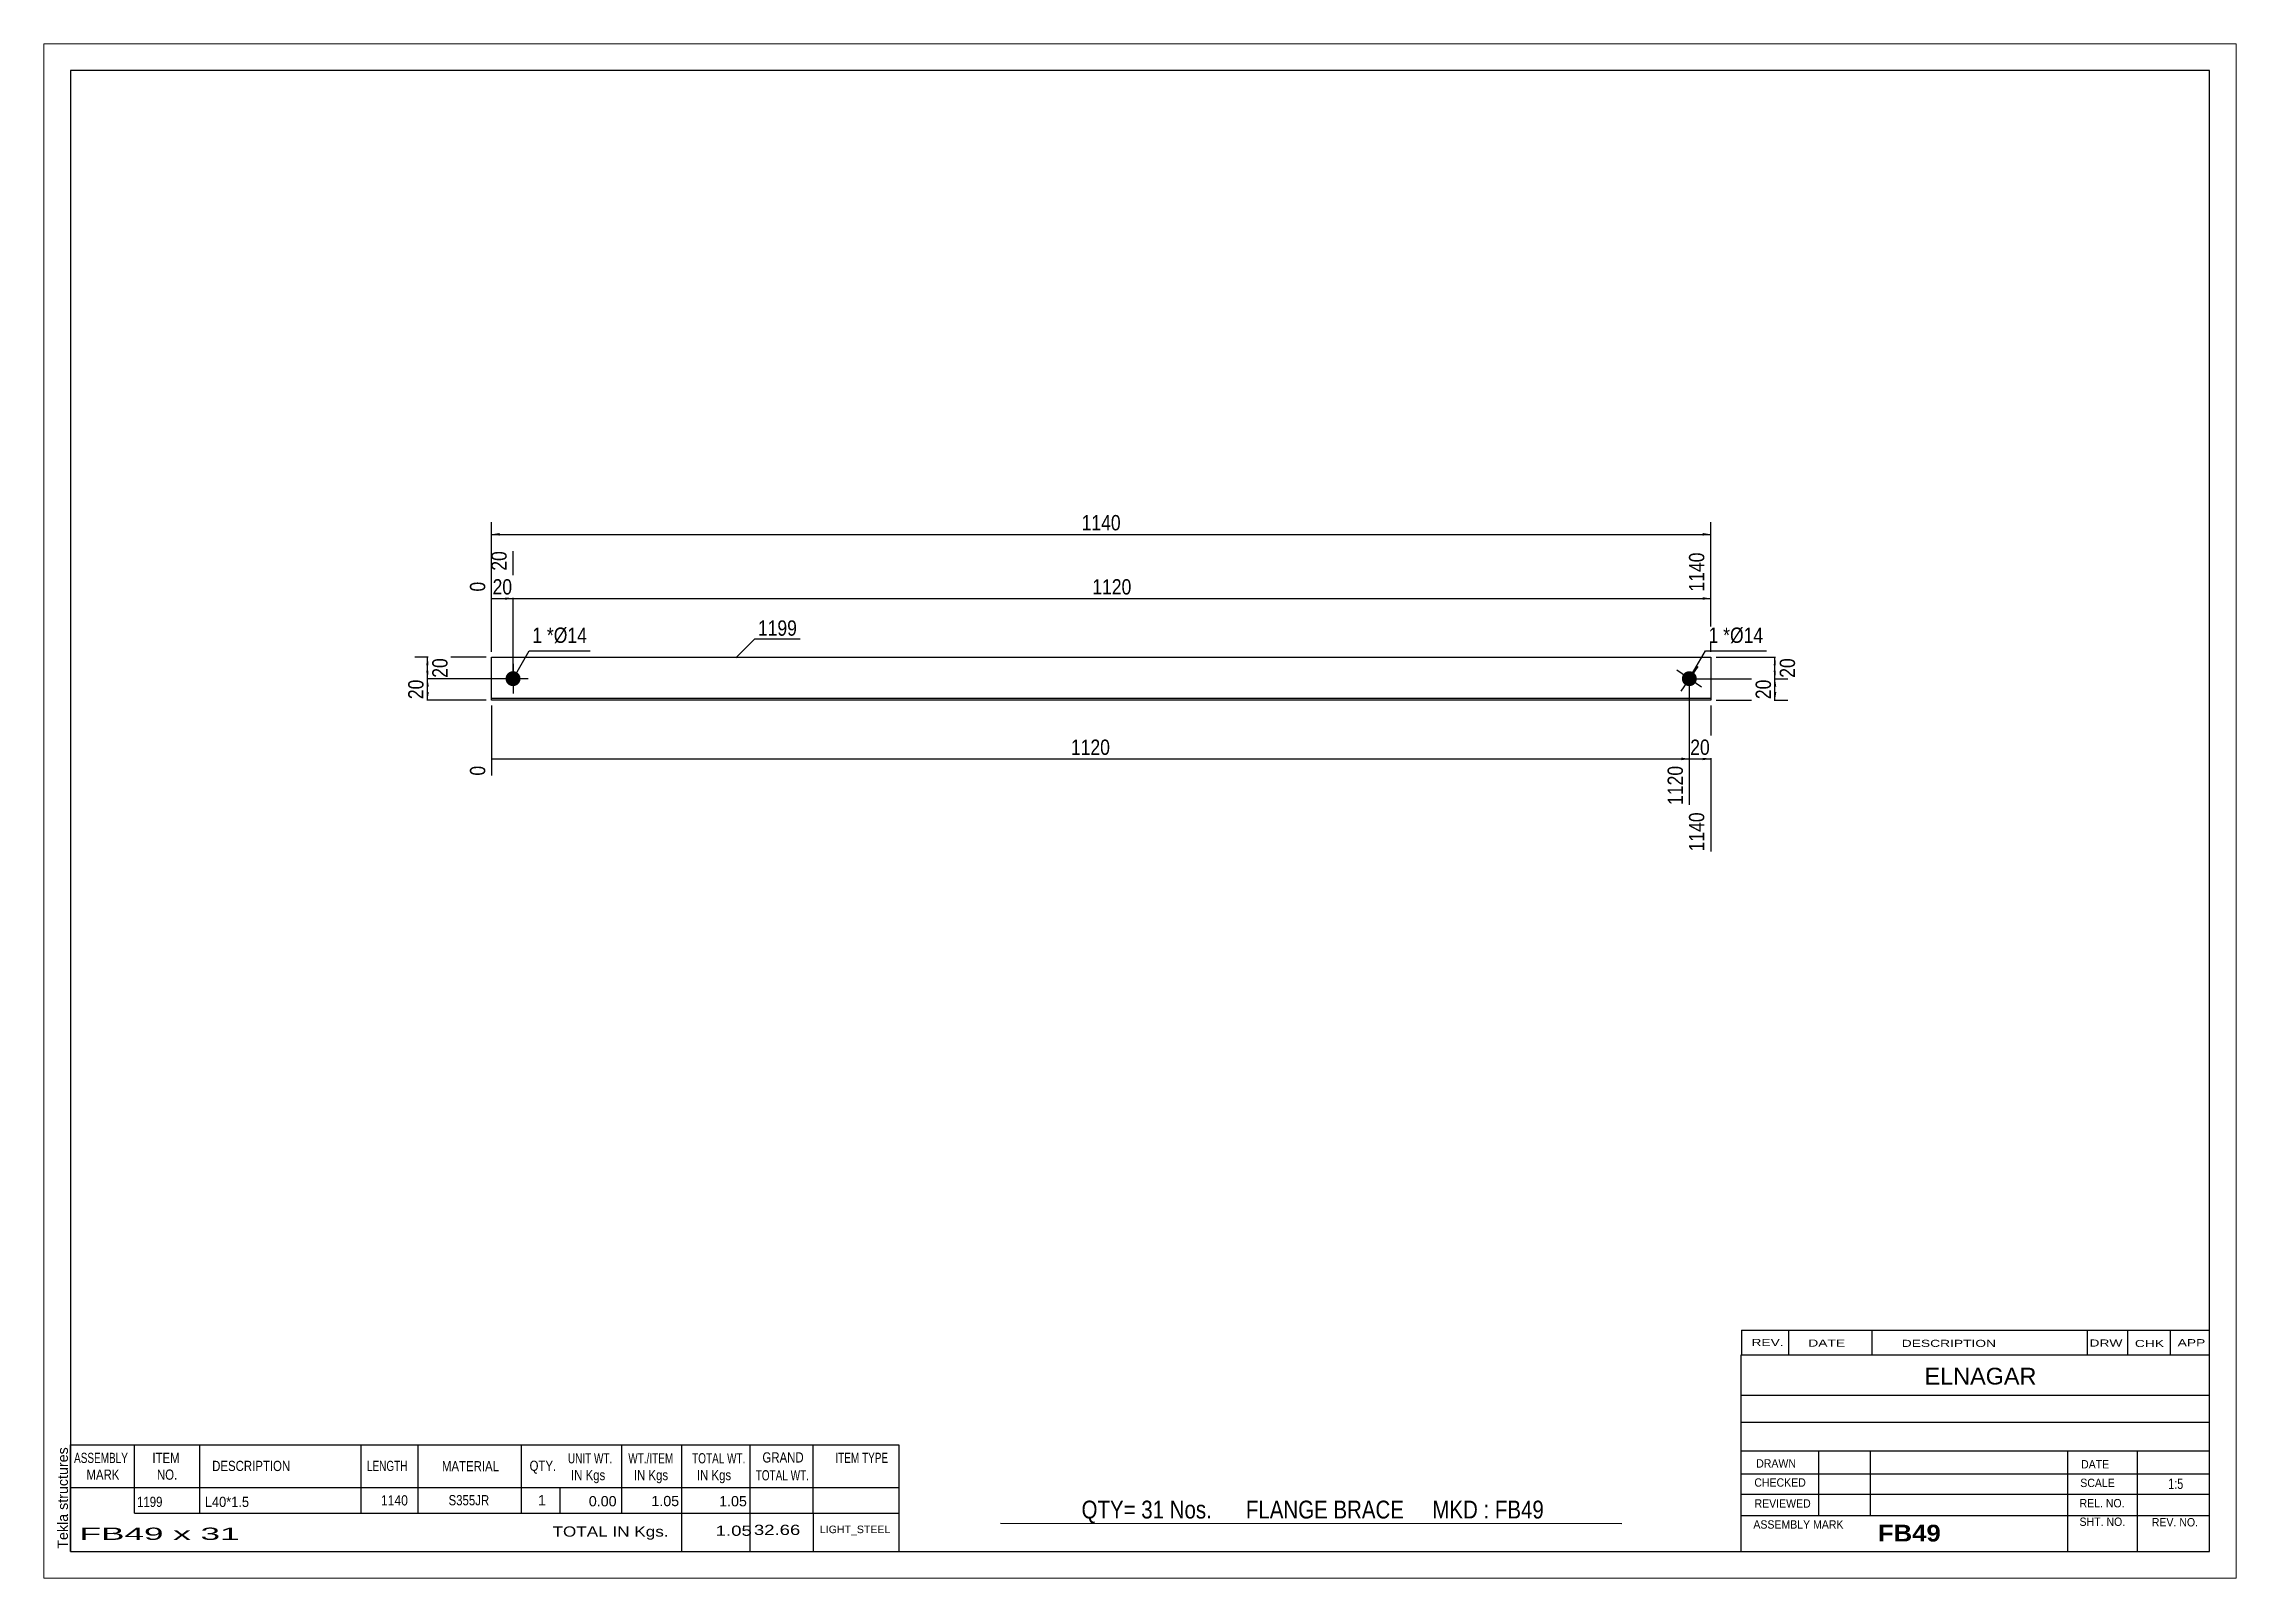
# Paper-space layout 'Layout1' of a CAD drawing. Header units: millimetres. Extents: x 0 to 410, y 0 to 287.
# The model-space entities are those that its viewports show. They can reach past a viewport. Long polylines and large blocks are cut down to what shows.
import ezdxf

# ---------------------------------------------------------------- set-up
doc = ezdxf.new("R2010")
doc.units = ezdxf.units.MM
doc.layers.add('Viewport layer', color=7, linetype='Continuous', plot=False)
doc.styles.add('Arial', font='ARIAL.TTF', dxfattribs={"height": 0.2})
doc.styles.add('Arial Bold', font='ARIALBD.TTF', dxfattribs={"height": 0.2})
doc.styles.add('Arial Narrow', font='ARIALN.TTF', dxfattribs={"height": 0.2})

# ---------------------------------------------------------------- blocks, each defined once
blk = doc.blocks.new('Unknown-629080019-1476')
at = {"color": 5, "linetype": 'Continuous'}
for p, q in [((405, 282), (5, 282)), ((5, 282), (5, 5)), ((405, 5), (405, 282)), ((5, 5), (405, 5))]:
    blk.add_line(p, q, dxfattribs=at)
at = {"color": 174, "linetype": 'Continuous', "style": 'Arial'}
blk.add_text('Tekla structures', height=1.9102, rotation=90, dxfattribs=at).set_placement((4.5, 5.5))
blk = doc.blocks.new('Part-629080019-1227 - 1212')
at = {"color": 2, "linetype": 'Continuous'}
for p, q in [((83.75, 164.25), (83.75, 172.25)), ((83.75, 172.25), (311.73, 172.25)), ((311.73, 172.25), (311.73, 164.25)), ((311.73, 164.55), (83.75, 164.55)), ((311.73, 164.25), (83.75, 164.25))]:
    blk.add_line(p, q, dxfattribs=at)
blk = doc.blocks.new('Bolt-629080019-1228 - 1212')
at = {"linetype": 'Continuous'}
blk.add_hatch(color=3, dxfattribs=at).paths.add_polyline_path([(306.94, 167.1, -1), (308.52, 169.4, -1)])
at = {"color": 3, "linetype": 'Continuous'}
for p, q in [((310.04, 166.66), (305.42, 169.84)), ((309.32, 170.56), (306.14, 165.94))]:
    blk.add_line(p, q, dxfattribs=at)
blk = doc.blocks.new('Bolt-629080019-1229 - 1212')
at = {"linetype": 'Continuous'}
blk.add_hatch(color=3, dxfattribs=at).paths.add_polyline_path([(87.75, 166.85, -1), (87.75, 169.65, -1)])
at = {"color": 3, "linetype": 'Continuous'}
for p, q in [((90.55, 168.25), (84.95, 168.25)), ((87.75, 171.05), (87.75, 165.45))]:
    blk.add_line(p, q, dxfattribs=at)
blk = doc.blocks.new('StraightDimension-629080019-1237 - 1212')
at = {"linetype": 'Continuous'}
blk.add_hatch(color=7, dxfattribs=at).paths.add_polyline_path([(310.23, 153.5), (311.73, 153.25), (310.23, 153)])
at = {"color": 7, "linetype": 'Continuous'}
for p, q in [((307.73, 167.25), (307.73, 144.64)), ((311.73, 163.25), (311.73, 135.94)), ((307.73, 153.25), (311.73, 153.25))]:
    blk.add_line(p, q, dxfattribs=at)
at = {"color": 0}
blk.add_wipeout([(312.16, 153.4), (312.16, 157.6), (307.3, 157.6), (307.3, 153.4)], dxfattribs=at)
at = {"color": 0, "linetype": 'Continuous'}
blk.add_wipeout([(311.13, 143.85), (306.93, 143.85), (306.93, 135.34), (311.13, 135.34)], dxfattribs=at)
at = {"color": 3, "style": 'Arial Narrow'}
blk.add_text('20', height=2.863, dxfattribs=at).set_placement((307.9, 154))
at = {"color": 3, "linetype": 'Continuous', "style": 'Arial Narrow'}
blk.add_text('1140', height=2.863, rotation=90.0002, dxfattribs=at).set_placement((310.53, 135.94))
blk = doc.blocks.new('StraightDimension-629080019-1238 - 1212')
at = {"linetype": 'Continuous'}
blk.add_hatch(color=7, dxfattribs=at).paths.add_polyline_path([(306.23, 153.5), (307.73, 153.25), (306.23, 153)])
at = {"color": 7, "linetype": 'Continuous'}
for p, q in [((307.73, 167.25), (307.73, 144.64)), ((83.75, 163.25), (83.75, 150.12)), ((83.75, 153.25), (307.73, 153.25))]:
    blk.add_line(p, q, dxfattribs=at)
at = {"color": 0}
blk.add_wipeout([(200, 153.4), (200, 157.6), (191.48, 157.6), (191.48, 153.4)], dxfattribs=at)
at = {"color": 0, "linetype": 'Continuous'}
for points in [[(83.15, 152.55), (78.95, 152.55), (78.95, 149.52), (83.15, 149.52)], [(307.13, 152.55), (302.93, 152.55), (302.93, 144.04), (307.13, 144.04)]]:
    blk.add_wipeout(points, dxfattribs=at)
at = {"color": 3, "style": 'Arial Narrow'}
blk.add_text('1120', height=2.863, dxfattribs=at).set_placement((192.08, 154))
at = {"color": 3, "linetype": 'Continuous', "style": 'Arial Narrow'}
for s, height, p in [('0', 2.86, (82.55, 150.12)), ('1120', 2.863, (306.53, 144.64))]:
    blk.add_text(s, height=height, rotation=90.0002, dxfattribs=at).set_placement(p)
blk = doc.blocks.new('StraightDimension-629080019-1246 - 1212')
at = {"linetype": 'Continuous'}
blk.add_hatch(color=7, dxfattribs=at).paths.add_polyline_path([(310.23, 183.5), (311.73, 183.25), (310.23, 183)])
at = {"color": 7, "linetype": 'Continuous'}
for p, q in [((87.75, 169.25), (87.75, 192.11)), ((311.73, 173.25), (311.73, 191.86)), ((87.75, 183.25), (311.73, 183.25))]:
    blk.add_line(p, q, dxfattribs=at)
at = {"color": 0, "linetype": 'Continuous'}
blk.add_wipeout([(311.13, 192.46), (306.93, 192.46), (306.93, 183.95), (311.13, 183.95)], dxfattribs=at)
at = {"color": 0}
blk.add_wipeout([(204, 183.4), (204, 187.6), (195.48, 187.6), (195.48, 183.4)], dxfattribs=at)
at = {"color": 3, "linetype": 'Continuous', "style": 'Arial Narrow'}
blk.add_text('1140', height=2.863, rotation=90.0002, dxfattribs=at).set_placement((310.53, 184.55))
at = {"color": 3, "style": 'Arial Narrow'}
blk.add_text('1120', height=2.863, dxfattribs=at).set_placement((196.08, 184))
blk = doc.blocks.new('StraightDimension-629080019-1247 - 1212')
at = {"linetype": 'Continuous'}
blk.add_hatch(color=7, dxfattribs=at).paths.add_polyline_path([(86.25, 183.5), (87.75, 183.25), (86.25, 183)])
at = {"color": 7, "linetype": 'Continuous'}
for p, q in [((87.75, 169.25), (87.75, 192.11)), ((83.75, 173.25), (83.75, 186.38)), ((83.75, 183.25), (87.75, 183.25))]:
    blk.add_line(p, q, dxfattribs=at)
at = {"color": 0}
blk.add_wipeout([(88.18, 183.4), (88.18, 187.6), (83.32, 187.6), (83.32, 183.4)], dxfattribs=at)
at = {"color": 0, "linetype": 'Continuous'}
blk.add_wipeout([(87.15, 192.71), (82.95, 192.71), (82.95, 187.85), (87.15, 187.85)], dxfattribs=at)
blk.add_wipeout([(83.15, 186.98), (78.95, 186.98), (78.95, 183.95), (83.15, 183.95)], dxfattribs=at)
at = {"color": 3, "linetype": 'Continuous', "style": 'Arial Narrow'}
for s, height, p in [('20', 2.863, (86.55, 188.45)), ('0', 2.86, (82.55, 184.55))]:
    blk.add_text(s, height=height, rotation=90.0002, dxfattribs=at).set_placement(p)
at = {"color": 3, "style": 'Arial Narrow'}
blk.add_text('20', height=2.863, dxfattribs=at).set_placement((83.92, 184))
blk = doc.blocks.new('StraightDimension-629080019-1256 - 1212')
at = {"linetype": 'Continuous'}
for points in [[(85.25, 195), (83.75, 195.25), (85.25, 195.5)], [(310.23, 195.5), (311.73, 195.25), (310.23, 195)]]:
    blk.add_hatch(color=7, dxfattribs=at).paths.add_polyline_path(points)
at = {"color": 7, "linetype": 'Continuous'}
for p, q in [((83.75, 173.25), (83.75, 197.5)), ((311.73, 173.25), (311.73, 197.5)), ((83.75, 195.25), (311.73, 195.25))]:
    blk.add_line(p, q, dxfattribs=at)
at = {"color": 0}
blk.add_wipeout([(202, 195.4), (202, 199.6), (193.48, 199.6), (193.48, 195.4)], dxfattribs=at)
at = {"color": 3, "style": 'Arial Narrow'}
blk.add_text('1140', height=2.863, dxfattribs=at).set_placement((194.08, 196))
blk = doc.blocks.new('StraightDimension-629080019-1260 - 1212')
at = {"linetype": 'Continuous'}
for points in [[(323.5, 170.75), (323.75, 172.25), (324, 170.75)], [(324, 169.75), (323.75, 168.25), (323.5, 169.75)]]:
    blk.add_hatch(color=7, dxfattribs=at).paths.add_polyline_path(points)
at = {"color": 7, "linetype": 'Continuous'}
for p, q in [((312.73, 172.25), (326, 172.25)), ((323.75, 168.25), (323.75, 172.25)), ((308.73, 168.25), (326, 168.25))]:
    blk.add_line(p, q, dxfattribs=at)
at = {"color": 0}
blk.add_wipeout([(328.1, 172.68), (323.9, 172.68), (323.9, 167.82), (328.1, 167.82)], dxfattribs=at)
at = {"color": 3, "style": 'Arial Narrow'}
blk.add_text('20', height=2.863, rotation=90.0002, dxfattribs=at).set_placement((327.5, 168.42))
blk = doc.blocks.new('StraightDimension-629080019-1261 - 1212')
at = {"linetype": 'Continuous'}
for points in [[(323.5, 166.75), (323.75, 168.25), (324, 166.75)], [(324, 165.75), (323.75, 164.25), (323.5, 165.75)]]:
    blk.add_hatch(color=7, dxfattribs=at).paths.add_polyline_path(points)
at = {"color": 7, "linetype": 'Continuous'}
for p, q in [((308.73, 168.25), (326.15, 168.25)), ((323.75, 164.25), (323.75, 168.25)), ((312.73, 164.25), (326.15, 164.25))]:
    blk.add_line(p, q, dxfattribs=at)
at = {"color": 0}
blk.add_wipeout([(323.6, 168.68), (319.4, 168.68), (319.4, 163.82), (323.6, 163.82)], dxfattribs=at)
at = {"color": 3, "style": 'Arial Narrow'}
blk.add_text('20', height=2.863, rotation=90.0002, dxfattribs=at).set_placement((323, 164.42))
blk = doc.blocks.new('StraightDimension-629080019-1268 - 1212')
at = {"linetype": 'Continuous'}
for points in [[(71.5, 170.75), (71.75, 172.25), (72, 170.75)], [(72, 169.75), (71.75, 168.25), (71.5, 169.75)]]:
    blk.add_hatch(color=7, dxfattribs=at).paths.add_polyline_path(points)
at = {"color": 7, "linetype": 'Continuous'}
for p, q in [((82.75, 172.25), (69.35, 172.25)), ((71.75, 168.25), (71.75, 172.25)), ((86.75, 168.25), (69.35, 168.25))]:
    blk.add_line(p, q, dxfattribs=at)
at = {"color": 0}
blk.add_wipeout([(76.1, 172.68), (71.9, 172.68), (71.9, 167.82), (76.1, 167.82)], dxfattribs=at)
at = {"color": 3, "style": 'Arial Narrow'}
blk.add_text('20', height=2.863, rotation=90.0002, dxfattribs=at).set_placement((75.5, 168.42))
blk = doc.blocks.new('StraightDimension-629080019-1269 - 1212')
at = {"linetype": 'Continuous'}
for points in [[(71.5, 166.75), (71.75, 168.25), (72, 166.75)], [(72, 165.75), (71.75, 164.25), (71.5, 165.75)]]:
    blk.add_hatch(color=7, dxfattribs=at).paths.add_polyline_path(points)
at = {"color": 7, "linetype": 'Continuous'}
for p, q in [((86.75, 168.25), (69.5, 168.25)), ((71.75, 164.25), (71.75, 168.25)), ((82.75, 164.25), (69.5, 164.25))]:
    blk.add_line(p, q, dxfattribs=at)
at = {"color": 0}
blk.add_wipeout([(71.6, 168.68), (67.4, 168.68), (67.4, 163.82), (71.6, 163.82)], dxfattribs=at)
at = {"color": 3, "style": 'Arial Narrow'}
blk.add_text('20', height=2.863, rotation=90.0002, dxfattribs=at).set_placement((71, 164.42))
blk = doc.blocks.new('CBS_BOM-629080019-1487')
at = {"color": 7, "linetype": 'Continuous'}
for p, q in [((4.97, 16.97), (4.97, 24.97)), ((4.97, 24.97), (159.89, 24.97)), ((16.97, 16.97), (16.97, 24.97)), ((29.16, 16.97), (29.16, 24.97)), ((59.32, 16.97), (59.32, 24.97)), ((70, 16.97), (70, 24.97)), ((89.32, 16.97), (89.32, 24.97)), ((108.12, 16.97), (108.12, 24.97)), ((119.33, 16.97), (119.33, 24.97)), ((132.12, 16.97), (132.12, 24.97)), ((143.87, 16.97), (143.87, 24.97)), ((159.89, 24.96), (159.89, 16.98)), ((4.97, 16.97), (159.89, 16.97)), ((4.97, 12.17), (4.97, 16.97)), ((16.97, 12.17), (16.97, 16.97)), ((29.16, 12.17), (29.16, 16.97)), ((59.32, 12.17), (59.32, 16.97)), ((70, 12.17), (70, 16.97)), ((89.32, 12.17), (89.32, 16.97)), ((96.58, 12.17), (96.58, 16.97)), ((108.12, 12.17), (108.12, 16.97)), ((119.33, 12.17), (119.33, 16.97)), ((132.12, 12.17), (132.12, 16.97)), ((143.89, 12.17), (143.89, 16.97)), ((159.89, 16.97), (159.89, 12.17)), ((4.97, 4.97), (4.97, 12.15)), ((16.97, 12.17), (159.89, 12.17)), ((119.33, 4.97), (119.33, 12.15)), ((132.12, 4.97), (132.12, 12.15)), ((143.93, 4.97), (143.93, 12.15)), ((159.89, 12.17), (159.89, 4.97)), ((4.97, 4.97), (159.89, 4.97))]:
    blk.add_line(p, q, dxfattribs=at)
at = {"color": 3, "linetype": 'Continuous', "style": 'Arial'}
for s, height, width, p in [('ASSEMBLY', 1.91, 0.7, (5.65, 21.54)), ('ITEM', 1.91, 0.8, (20.3, 21.54)), ('DESCRIPTION', 1.9102, 0.8, (31.48, 20.04)), ('LENGTH', 1.91, 0.7, (60.43, 20.04)), ('MATERIAL', 1.91, 0.8, (74.45, 19.99)), ('QTY.', 1.91, 0.8, (90.84, 20.07)), ('UNIT WT.', 1.91, 0.7, (98.01, 21.47)), ('WT./ITEM', 1.91, 0.7, (109.3, 21.47)), ('TOTAL WT.', 1.91, 0.7, (121.24, 21.47)), ('GRAND', 1.91, 0.8, (134.39, 21.63)), ('ITEM TYPE', 1.91, 0.7, (148.03, 21.55)), ('MARK', 1.91, 0.8, (7.97, 18.41)), ('NO.', 1.91, 0.8, (21.15, 18.41)), ('IN Kgs', 1.91, 0.8, (98.59, 18.33)), ('IN Kgs', 1.91, 0.8, (110.34, 18.33)), ('IN Kgs', 1.91, 0.8, (122.13, 18.33)), ('TOTAL WT.', 1.91, 0.7, (133.13, 18.29))]:
    blk.add_text(s, height=height, dxfattribs=dict(at, width=width)).set_placement(p)
at = {"color": 7, "linetype": 'Continuous', "style": 'Arial'}
for s, width, p in [('1199', 0.8, (17.43, 13.32)), ('L40*1.5', 0.9, (30.1, 13.32)), ('1140', 0.85, (63.04, 13.6)), ('S355JR', 0.8, (75.69, 13.63))]:
    blk.add_text(s, height=1.91, dxfattribs=dict(at, width=width)).set_placement(p)
for s, p in [('1', (92.41, 13.63)), ('0.00', (101.92, 13.44)), ('1.05', (113.62, 13.47)), ('1.05', (126.29, 13.44))]:
    blk.add_text(s, height=1.91, dxfattribs=at).set_placement(p)
at = {"color": 6, "linetype": 'Continuous', "style": 'Arial'}
for s, height, width, p in [('FB49 x 31', 2.292, 2.05, (6.69, 7.16)), ('TOTAL IN Kgs.', 1.9102, 1.2, (95.13, 7.77)), ('1.05', 1.91, 1.3, (125.65, 7.92)), ('32.66', 1.91, 1.3, (132.79, 8.08))]:
    blk.add_text(s, height=height, dxfattribs=dict(at, width=width)).set_placement(p)
blk.add_text('LIGHT_STEEL', height=1.4135, dxfattribs=at).set_placement((145.14, 8.42))
blk = doc.blocks.new('CBS_CALLOFF-629080019-1488')
at = {"color": 7, "linetype": 'Continuous'}
blk.add_line((178.88, 10.27), (295.11, 10.25), dxfattribs=at)
at = {"color": 3, "linetype": 'Continuous', "style": 'Arial Narrow'}
blk.add_text('QTY= 31 Nos.      FLANGE BRACE     MKD : FB49', height=3.3405, dxfattribs=at).set_placement((194.07, 11.16))
blk = doc.blocks.new('CBS_NAME_BLOG-629080019-1489')
at = {"color": 7, "linetype": 'Continuous'}
for p, q in [((317.41, 41.75), (404.93, 41.75)), ((317.41, 5.04), (317.41, 41.75)), ((317.41, 34.21), (404.93, 34.21)), ((317.48, 29.16), (405, 29.16)), ((317.41, 23.79), (404.93, 23.79)), ((331.93, 11.68), (331.93, 23.78)), ((341.62, 11.71), (341.62, 23.78)), ((378.53, 5.04), (378.53, 23.77)), ((391.58, 5.04), (391.58, 23.78)), ((317.42, 19.49), (405, 19.51)), ((317.41, 15.74), (404.93, 15.74)), ((317.41, 11.7), (404.93, 11.7)), ((317.41, 5), (405, 5))]:
    blk.add_line(p, q, dxfattribs=at)
at = {"color": 3, "linetype": 'Continuous', "style": 'Arial'}
blk.add_text('ELNAGAR', height=3.133, dxfattribs=at).set_placement((351.73, 36.22))
at = {"color": 3, "linetype": 'Continuous'}
for s, height, style, width, p in [('DRAWN', 1.566, 'Arial', 0.9, (320.24, 20.68)), ('DATE', 1.566, 'Arial', 0.9, (381, 20.52)), ('CHECKED', 1.566, 'Arial', 0.9, (319.89, 17.11)), ('SCALE', 1.566, 'Arial', 0.9, (380.85, 17.04)), ('1:5', 1.957, 'Arial Narrow', 0.9, (397.3, 16.68)), ('REVIEWED', 1.566, 'Arial', 0.9, (319.93, 13.19)), ('REL. NO.', 1.566, 'Arial', 0.9, (380.71, 13.24)), ('ASSEMBLY MARK', 1.5663, 'Arial', 0.9, (319.71, 9.26)), ('FB49', 3.131, 'Arial Bold', 1.1, (342.99, 6.86)), ('SHT. NO.', 1.566, 'Arial', 0.9, (380.71, 9.77)), ('REV. NO.', 1.566, 'Arial', 0.9, (394.23, 9.68))]:
    blk.add_text(s, height=height, dxfattribs=dict(at, style=style, width=width)).set_placement(p)
blk = doc.blocks.new('CBS_REVISION-629080019-1490')
at = {"color": 7, "linetype": 'Continuous'}
for p, q in [((317.49, 46.38), (404.99, 46.38)), ((317.49, 46.38), (317.49, 41.75)), ((326.29, 46.38), (326.29, 41.75)), ((341.88, 46.38), (341.88, 41.81)), ((382.14, 46.38), (382.14, 41.75)), ((389.68, 46.38), (389.68, 41.75)), ((397.63, 46.38), (397.63, 41.75)), ((317.49, 41.75), (404.99, 41.75))]:
    blk.add_line(p, q, dxfattribs=at)
at = {"color": 7, "style": 'Arial Narrow', "width": 1.7}
for s, height, p in [('REV.', 1.326, (319.35, 43.43)), ('DATE', 1.326, (329.98, 43.31)), ('DESCRIPTION', 1.3257, (347.46, 43.26)), ('DRW', 1.326, (382.57, 43.32)), ('CHK', 1.326, (391.06, 43.23)), ('APP', 1.326, (399.06, 43.38))]:
    blk.add_text(s, height=height, dxfattribs=at).set_placement(p)
blk = doc.blocks.new('Mark-629080019-1280 - 1212')
at = {"color": 0}
blk.add_wipeout([(313.16, 174.95), (313.16, 177.95), (311.33, 177.95), (311.33, 174.95)], dxfattribs=at)
blk.add_wipeout([(313.16, 174.95), (313.16, 177.95), (311.33, 177.95), (311.33, 174.95)], dxfattribs=at)
at = {"color": 7, "linetype": 'Continuous'}
blk.add_line((307.73, 168.25), (310.73, 173.45), dxfattribs=at)
at = {"color": 0}
blk.add_wipeout([(315.34, 174.95), (315.34, 177.95), (314.06, 177.95), (314.06, 174.95)], dxfattribs=at)
blk.add_wipeout([(315.34, 174.95), (315.34, 177.95), (314.06, 177.95), (314.06, 174.95)], dxfattribs=at)
at = {"color": 3, "style": 'Arial Narrow'}
blk.add_text('1', height=2.86, dxfattribs=at).set_placement((311.33, 174.95))
at = {"color": 0}
blk.add_wipeout([(321.55, 174.95), (321.55, 177.95), (315.34, 177.95), (315.34, 174.95)], dxfattribs=at)
blk.add_wipeout([(321.55, 174.95), (321.55, 177.95), (315.34, 177.95), (315.34, 174.95)], dxfattribs=at)
at = {"color": 7, "linetype": 'Continuous'}
blk.add_line((310.73, 173.45), (322.15, 173.45), dxfattribs=at)
at = {"color": 3, "style": 'Arial Narrow'}
for s, height, p in [('*', 2.86, (314.06, 174.95)), ('Ø14', 2.863, (315.34, 174.95))]:
    blk.add_text(s, height=height, dxfattribs=at).set_placement(p)
blk = doc.blocks.new('Mark-629080019-1277 - 1212')
at = {"color": 0}
blk.add_wipeout([(140.85, 176.29), (140.85, 179.29), (133.54, 179.29), (133.54, 176.29)], dxfattribs=at)
blk.add_wipeout([(140.85, 176.29), (140.85, 179.29), (133.54, 179.29), (133.54, 176.29)], dxfattribs=at)
at = {"color": 7, "linetype": 'Continuous'}
for p, q in [((129.4, 172.15), (132.94, 175.69)), ((132.94, 175.69), (141.45, 175.69))]:
    blk.add_line(p, q, dxfattribs=at)
at = {"color": 3, "style": 'Arial Narrow'}
blk.add_text('1199', height=2.863, dxfattribs=at).set_placement((133.54, 176.29))
blk = doc.blocks.new('Mark-629080019-1281 - 1212')
at = {"color": 0}
blk.add_wipeout([(93.18, 174.95), (93.18, 177.95), (91.35, 177.95), (91.35, 174.95)], dxfattribs=at)
blk.add_wipeout([(93.18, 174.95), (93.18, 177.95), (91.35, 177.95), (91.35, 174.95)], dxfattribs=at)
at = {"color": 7, "linetype": 'Continuous'}
blk.add_line((87.75, 168.25), (90.75, 173.45), dxfattribs=at)
at = {"color": 0}
blk.add_wipeout([(95.36, 174.95), (95.36, 177.95), (94.08, 177.95), (94.08, 174.95)], dxfattribs=at)
blk.add_wipeout([(95.36, 174.95), (95.36, 177.95), (94.08, 177.95), (94.08, 174.95)], dxfattribs=at)
at = {"color": 3, "style": 'Arial Narrow'}
blk.add_text('1', height=2.86, dxfattribs=at).set_placement((91.35, 174.95))
at = {"color": 0}
blk.add_wipeout([(101.57, 174.95), (101.57, 177.95), (95.36, 177.95), (95.36, 174.95)], dxfattribs=at)
blk.add_wipeout([(101.57, 174.95), (101.57, 177.95), (95.36, 177.95), (95.36, 174.95)], dxfattribs=at)
at = {"color": 7, "linetype": 'Continuous'}
blk.add_line((90.75, 173.45), (102.17, 173.45), dxfattribs=at)
at = {"color": 3, "style": 'Arial Narrow'}
for s, height, p in [('*', 2.86, (94.08, 174.95)), ('Ø14', 2.863, (95.36, 174.95))]:
    blk.add_text(s, height=height, dxfattribs=at).set_placement(p)

msp = doc.modelspace()

# ---------------------------------------------------------------- block references
for name in ['Unknown-629080019-1476', 'Part-629080019-1227 - 1212', 'Bolt-629080019-1229 - 1212', 'Bolt-629080019-1228 - 1212', 'CBS_REVISION-629080019-1490', 'CBS_NAME_BLOG-629080019-1489', 'CBS_BOM-629080019-1487', 'CBS_CALLOFF-629080019-1488']:
    msp.add_blockref(name, (0, 0))

# ---------------------------------------------------------------- next in the draw order: block references
msp.add_blockref('StraightDimension-629080019-1237 - 1212', (0, 0))

# ---------------------------------------------------------------- next in the draw order: block references
msp.add_blockref('StraightDimension-629080019-1238 - 1212', (0, 0))

# ---------------------------------------------------------------- next in the draw order: block references
msp.add_blockref('StraightDimension-629080019-1246 - 1212', (0, 0))

# ---------------------------------------------------------------- next in the draw order: block references
msp.add_blockref('StraightDimension-629080019-1247 - 1212', (0, 0))

# ---------------------------------------------------------------- next in the draw order: block references
msp.add_blockref('StraightDimension-629080019-1256 - 1212', (0, 0))

# ---------------------------------------------------------------- next in the draw order: block references
for name in ['Mark-629080019-1277 - 1212', 'StraightDimension-629080019-1268 - 1212', 'StraightDimension-629080019-1260 - 1212']:
    msp.add_blockref(name, (0, 0))

# ---------------------------------------------------------------- next in the draw order: block references
for name in ['StraightDimension-629080019-1269 - 1212', 'StraightDimension-629080019-1261 - 1212']:
    msp.add_blockref(name, (0, 0))

# ---------------------------------------------------------------- next in the draw order: block references
for name in ['Mark-629080019-1281 - 1212', 'Mark-629080019-1280 - 1212']:
    msp.add_blockref(name, (0, 0))

psp = doc.layouts.get("Layout1")

# ---------------------------------------------------------------- viewports
at = {"layer": 'Viewport layer', "view_target_point": (205, 143.5)}
psp.add_viewport(center=(205, 143.5), size=(410, 287), view_center_point=(0, 0), view_height=287, dxfattribs=at)

doc.saveas('drawing.dxf')
